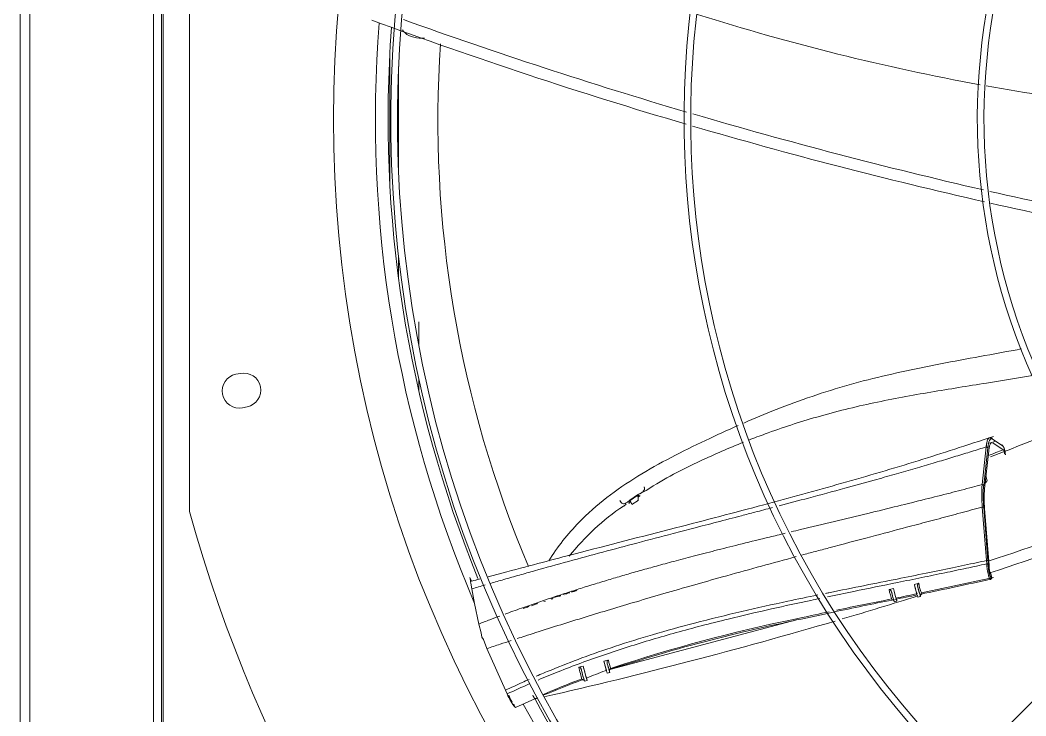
# Model space of a CAD drawing. Header units: millimetres. Extents: x 113490 to 142599, y -20467 to 115.
# Drawn here: x 122364.2 to 122741.5, y -11583.8 to -11322.9 of the extents above; entities that cross this region are included whole.
import ezdxf

# ---------------------------------------------------------------- set-up
doc = ezdxf.new("R2010")
doc.units = ezdxf.units.MM
doc.layers.add('DV3_0', color=7, linetype='Continuous')

msp = doc.modelspace()

# ---------------------------------------------------------------- linework, layer by layer
at = {"layer": 'DV3_0', "color": 7, "linetype": 'Continuous', "lineweight": 15}
for p, q in [((122364.24, -11939.49), (122364.24, -9709.49)), ((122414.24, -11847.85), (122414.24, -9857.26)), ((122417.24, -11847.85), (122417.24, -9857.26)), ((122427.74, -11212.82), (122427.74, -11507.16)), ((122945.2, -11374.23), (122611.6, -11712.53)), ((122513.75, -11444.84), (122513.75, -11436.07)), ((122446.85, -11455.38), (122445.19, -11455.72)), ((122513.75, -11461.9), (122513.75, -11457.32)), ((122447.68, -11468.27), (122449.35, -11467.94)), ((122730.13, -11480.84), (122727.84, -11481.58)), ((122728.85, -11479.98), (122732.64, -11482.54)), ((122732.97, -11484.07), (122729.04, -11481.39)), ((122732.45, -11482.22), (122732.45, -11482.22)), ((122727.54, -11484.4), (122725.96, -11498.62)), ((122726.98, -11495.66), (122726.49, -11493.83)), ((122595.82, -11500.95), (122592.93, -11502.95)), ((122597.59, -11500.06), (122598.98, -11499.25)), ((122590.6, -11505.13), (122591.57, -11504.37)), ((122592.93, -11502.95), (122593, -11503.09)), ((122593.63, -11504.58), (122596.05, -11503.1)), ((122725.98, -11506.04), (122727.7, -11527.45)), ((122546.72, -11529.82), (122539.81, -11531.64)), ((122728.67, -11531.96), (122728.3, -11530.37)), ((122532.88, -11531.96), (122533.52, -11533.29)), ((122533.33, -11534.02), (122533.62, -11536.21)), ((122533.62, -11533.27), (122533.52, -11533.29)), ((122536.59, -11532.49), (122535.4, -11532.81)), ((122699.66, -11534.53), (122701.28, -11534.08)), ((122702.29, -11537.66), (122729.31, -11531.98)), ((122533.62, -11536.21), (122534.71, -11541.62)), ((122566.13, -11538.88), (122564.47, -11539.42)), ((122566.14, -11538.93), (122564.89, -11539.34)), ((122566.47, -11538.73), (122566.13, -11538.88)), ((122566.41, -11538.81), (122566.14, -11538.93)), ((122566.6, -11538.67), (122566.41, -11538.81)), ((122566.54, -11538.99), (122566.8, -11538.84)), ((122566.8, -11538.84), (122567.04, -11538.61)), ((122567.94, -11538.32), (122568.26, -11538.37)), ((122568.98, -11537.97), (122568.49, -11538.09)), ((122568.94, -11538.08), (122568.58, -11538.16)), ((122569.21, -11537.99), (122568.94, -11538.08)), ((122569.26, -11537.88), (122568.98, -11537.97)), ((122569.55, -11537.85), (122569.21, -11537.99)), ((122569.67, -11537.71), (122569.26, -11537.88)), ((122569.74, -11537.71), (122569.55, -11537.85)), ((122569.85, -11537.57), (122569.74, -11537.71)), ((122570, -11537.82), (122570.24, -11537.59)), ((122570.9, -11537.24), (122571, -11537.35)), ((122571, -11537.35), (122571.32, -11537.4)), ((122571.41, -11537.19), (122571.24, -11537.13)), ((122571.55, -11537.12), (122571.28, -11537.14)), ((122572.05, -11537), (122571.55, -11537.12)), ((122572, -11537.11), (122571.64, -11537.19)), ((122572.28, -11537.03), (122572, -11537.11)), ((122572.32, -11536.91), (122572.05, -11537)), ((122572.61, -11536.88), (122572.28, -11537.03)), ((122572.73, -11536.75), (122572.32, -11536.91)), ((122572.8, -11536.75), (122572.61, -11536.88)), ((122572.99, -11536.59), (122572.73, -11536.75)), ((122690.13, -11536.47), (122690.82, -11536.28)), ((122690.82, -11536.28), (122691.79, -11536.04)), ((122691.8, -11536.09), (122690.82, -11536.28)), ((122691.8, -11536.09), (122691.79, -11536.04)), ((122534.71, -11541.62), (122536.23, -11549.36)), ((122554.89, -11542.83), (122555.14, -11542.63)), ((122556.01, -11542.5), (122557.67, -11541.94)), ((122557.67, -11541.94), (122558.01, -11541.79)), ((122558.01, -11541.79), (122558.25, -11541.59)), ((122560.65, -11540.95), (122561.27, -11540.74)), ((122563.91, -11539.6), (122563.29, -11539.8)), ((122563.36, -11540.06), (122563.98, -11539.86)), ((122563.98, -11539.86), (122563.85, -11539.4)), ((122692.09, -11541.02), (122693.06, -11540.78)), ((122700.93, -11539.26), (122701.9, -11539.01)), ((122552.89, -11543.55), (122554.55, -11542.99)), ((122554.55, -11542.99), (122554.89, -11542.83)), ((122536.23, -11549.36), (122537.13, -11552.7)), ((122655.48, -11547.85), (122585.36, -11566.45)), ((122654.26, -11547.66), (122656.99, -11547.07)), ((122537.13, -11552.7), (122537.46, -11554.25)), ((122537.46, -11554.25), (122537.97, -11555.15)), ((122537.97, -11555.15), (122539.34, -11558.58)), ((122539.34, -11558.58), (122546.31, -11574.2)), ((122573.79, -11565.51), (122575.44, -11565.14)), ((122583.21, -11563.27), (122584.74, -11562.88)), ((122583.21, -11563.27), (122584.86, -11562.89)), ((122583.63, -11566.88), (122584.09, -11566.73)), ((122584.16, -11566.74), (122583.63, -11566.88)), ((122584.44, -11567.8), (122585.41, -11567.56)), ((122584.45, -11567.77), (122585.41, -11567.53)), ((122585.41, -11567.53), (122585.32, -11567.17)), ((122585.42, -11566.2), (122586.82, -11565.7)), ((122573.99, -11570.31), (122574.65, -11570.08)), ((122575.91, -11570.73), (122575.89, -11570.64)), ((122575.91, -11570.76), (122576.88, -11570.52)), ((122576.87, -11570.39), (122576.66, -11569.6)), ((122546.31, -11574.2), (122546.91, -11575.57)), ((122550.01, -11580.72), (122557.28, -11577.43)), ((122558.24, -11577.1), (122558.18, -11577.02))]:
    msp.add_line(p, q, dxfattribs=at)
at = {"layer": 'DV3_0', "color": 7, "linetype": 'Continuous', "lineweight": 20}
for p, q in [((122367.84, -11939.49), (122367.84, -9709.49)), ((122417.84, -11862.07), (122417.84, -9845.59)), ((122502.84, -11383.52), (122502.84, -11336.47)), ((122506.16, -11379.64), (122506.16, -11340.34)), ((122506.16, -11419.76), (122506.16, -11411.56)), ((122725.02, -11497.11), (122726.58, -11482.96)), ((122725.62, -11497.45), (122727.19, -11483.28)), ((122595.9, -11501.09), (122593, -11503.09)), ((122726.71, -11525.54), (122725.11, -11505.5)), ((122727.24, -11525.65), (122725.64, -11505.61)), ((122726.75, -11526.8), (122726.71, -11525.54)), ((122728.67, -11532), (122728.34, -11530.58))]:
    msp.add_line(p, q, dxfattribs=at)
at = {"layer": 'DV3_0', "color": 7, "linetype": 'Continuous', "lineweight": 15}
for centre, radius, start, end in [((122959.24, -11359.99), 477.5, 136.9802, 223.0198), ((122959.24, -11359.99), 456, 136.2282, 225.3442), ((122959.24, -11359.99), 453.5, 135.9912, 225.5589), ((122959.24, -11359.99), 343.5, 135.6595, 225.6229), ((122959.24, -11359.99), 346, 136.506, 225.3203), ((124059.25, -9969.73), 1840.9, 220.96503, 227.76772), ((122959.24, -11359.99), 236, 136.9648, 225.2631), ((122959.24, -11359.99), 233.5, 136.5342, 225.7814), ((123133, -9595.72), 1840.9, 249.75902, 253.62673), ((123157.03, -9514.29), 1921.39, 250.25788, 253.58726), ((122881.5, -10489.2), 872.25, 252.43948, 259.62023), ((122959.24, -11359.99), 457, 175.6931, 202.1465), ((122881.5, -10489.2), 872.25, 259.76861, 265.86893), ((123157.03, -9514.29), 1921.39, 253.66402, 257.02308), ((123133, -9595.72), 1840.9, 253.70468, 257.22546), ((123157.03, -9514.29), 1921.39, 257.09501, 260.12283), ((123133, -9595.72), 1840.9, 257.29812, 260.49472), ((122446.43, -11461.99), 6.4, 101.25, 281.25), ((122448.1, -11461.66), 6.4, 281.25, 101.25), ((122423.11, -10669.83), 871.89, 290.47901, 292.33228), ((122387.74, -10566.14), 980.7, 290.2634, 290.61082), ((122585.32, -11507.47), 12.36, 31.0863, 31.8376), ((122765.03, -11502.21), 39.24, 174.7559, 185.6061), ((122959.24, -11359.99), 551.5, 195.4775, 254.5225), ((122638.21, -11577.14), 86.33, 123.4772, 141.9595), ((122128.22, -9701.77), 1919.9, 288.19223, 289.74418), ((122148.8, -9772.02), 1851.09, 288.2319, 289.91843), ((122723.4, -11529.93), 24.19, 190.9795, 199.6375), ((122717.1, -11531.62), 16.01, 188.8273, 200.2081), ((122728.18, -11532.07), 0.5, 330.9289, 12.9262), ((122148.8, -9772.02), 1851.09, 286.43453, 287.35385), ((122715.62, -11531.1), 26.05, 191.8874, 200.9495), ((122714.25, -11531.88), 22.84, 190.619, 201.0388), ((122544.24, -10805.57), 748.94, 281.43776, 282.05045), ((122702.61, -11538.8), 0.682, 100.6555, 179.6082), ((122994.75, -13086.93), 1576.47, 101.10452, 101.8727), ((122691.34, -11541.1), 0.775, 14.577, 74.918), ((122233, -9548.27), 2043.73, 281.93018, 282.32762), ((122994.75, -13086.93), 1576.47, 101.97651, 102.37149), ((122148.8, -9772.02), 1851.09, 282.85376, 286.35055), ((122771.64, -12121.51), 585.73, 101.56002, 108.39319), ((122436.84, -10575.34), 996.79, 282.07121, 282.67051), ((120751.22, -5475.5), 6361.01, 286.762242, 286.955844), ((122636.19, -11550.91), 62.39, 193.1783, 197.4298), ((122644.98, -11548.14), 63.6, 193.7672, 196.9844), ((122584.82, -11562.68), 0.217, 249.4082, 281.2988), ((122630.45, -11553.68), 57.87, 191.8004, 196.6527), ((122624.06, -11554.98), 50.66, 193.4884, 198.1214), ((122920.63, -12438.16), 934.19, 111.14595, 111.60499), ((122586.43, -11566.87), 1.15, 158.6355, 195.001), ((122586.01, -11567.18), 0.98, 106.1831, 132.1162), ((121450.24, -8765.95), 3021.46, 291.55519, 291.85481), ((122626.17, -11716.99), 155.68, 109.5835, 114.9362), ((122562.43, -11569.72), 16.59, 200.6412, 221.5271), ((122557.11, -11572.73), 10.18, 198.7545, 215.5358), ((122959.24, -11359.99), 464.96, 208.158, 208.3412), ((122959.24, -11359.99), 457, 208.4298, 225.4011)]:
    msp.add_arc(centre, radius, start, end, dxfattribs=at)
at = {"layer": 'DV3_0', "color": 7, "linetype": 'Continuous', "lineweight": 20}
for centre, radius, start, end in [((122959.24, -11359.99), 461.75, 175.5375, 203.1631), ((122950.56, -11360.32), 429.63, 176.1966, 202.9452), ((122770.26, -11500.81), 45.39, 175.3182, 185.9265), ((122707.38, -11527.28), 19.93, 0.7189, 4.7029), ((122312.02, -9651.69), 1926.37, 281.67731, 282.47942), ((122724.8, -11529.61), 34.61, 193.3187, 199.0477), ((122312.02, -9651.69), 1926.37, 281.38636, 281.64157), ((122738.95, -11526.44), 39.1, 193.4878, 198.6422), ((122717.1, -11531.62), 16.01, 200.2081, 203.8309), ((123601.95, -16025.12), 4576.28, 101.47805, 101.75882), ((122795.85, -12223.32), 689.87, 102.60617, 105.9473), ((122625.93, -11553.88), 42.73, 194.0223, 198.1249), ((122640.62, -11550.05), 57.22, 192.9705, 196.4331), ((122957.82, -11361.4), 455.08, 208.1401, 208.34), ((122959.24, -11359.99), 461.75, 208.3699, 225.4011)]:
    msp.add_arc(centre, radius, start, end, dxfattribs=at)
for centre, major_axis, ratio, start_param, end_param in [((122730.94, -11496.51), (2.47, -16.6), 0.179754, 3.019318, 3.763452), ((122728.37, -11480.06), (-0.218, -0.45), 0.976139, 2.165143, 3.931409), ((122726.71, -11483.35), (-0.498, 0.049), 0.805706, 3.450205, 5.061922), ((122732.02, -11477.26), (0.83, -5.36), 0.179908, -0.200081, -0.039458), ((122725.13, -11497.52), (-0.496, 0.063), 0.833159, 3.472934, 5.046604), ((122726.76, -11525.72), (-0.498, -0.04), 0.37387, 3.336805, 4.768335), ((122726.82, -11527.11), (-0.5, -0.005), 0.617283, 3.372309, 4.844377), ((122728.18, -11532.07), (-0.437, 0.243), 0.958352, 3.141576, 3.823082), ((122728.18, -11532.07), (-0.487, -0.112), 0.366919, 2.946969, 3.140847), ((122691.44, -11541.03), (0.698, 0.05), 0.984426, 1.359553, 1.70257)]:
    msp.add_ellipse(centre, major_axis=major_axis, ratio=ratio, start_param=start_param, end_param=end_param, dxfattribs=at)
at = {"layer": 'DV3_0', "color": 7, "linetype": 'Continuous', "lineweight": 15}
for centre, major_axis, ratio, start_param, end_param in [((122732.16, -11482.62), (-0.319, -0.385), 0.964026, 2.39814, 4.055708), ((121447.16, -12010.67), (1052.8, 567.59), 0.529579, -0.151955, -0.148725), ((122700.19, -11536.35), (-0.74, 2.91), 0.031385, 0.886622, 3.141596), ((122728.18, -11532.07), (-0.437, 0.243), 0.958352, 2.27676, 3.141576), ((122691.36, -11538.12), (-0.74, 2.91), 0.031385, 1.377637, 3.141593), ((122692.32, -11537.87), (-0.74, 2.91), 0.031385, 0.880663, 3.86689), ((122701.16, -11536.11), (-0.74, 2.91), 0.031385, 1.37262, 3.36681), ((122576.07, -11567.32), (-0.81, 3.2), 0.031385, 0.813261, 3.41258), ((122583.7, -11564.89), (-0.74, 2.91), 0.031385, 0.97146, 3.141593), ((122584.67, -11564.65), (-0.74, 2.91), 0.031385, 1.418641, 3.277547), ((122575.1, -11567.56), (-0.81, 3.2), 0.031385, 1.319686, 3.141593)]:
    msp.add_ellipse(centre, major_axis=major_axis, ratio=ratio, start_param=start_param, end_param=end_param, dxfattribs=at)
for points, knots in [([(122515.85, -11329.71), (122515.21, -11329.76), (122514.57, -11329.76), (122512.5, -11329.61), (122511.14, -11329.26), (122508.94, -11328.17), (122508.1, -11327.42), (122507.71, -11326.59)], [0.3920382, 0.3920382, 0.3920382, 0.3920382, 0.5, 0.5, 0.75, 0.75, 1, 1, 1, 1]), ([(122739.81, -11446.21), (122737.72, -11446.6), (122735.64, -11446.98), (122723.59, -11449.17), (122713.71, -11450.94), (122694.18, -11454.88), (122684.56, -11457.04), (122665.8, -11462.32), (122656.68, -11465.47), (122643.67, -11470.59), (122639.63, -11472.26), (122635.63, -11474)], [0.0988758, 0.0988758, 0.0988758, 0.0988758, 0.125, 0.125, 0.25, 0.25, 0.375, 0.375, 0.5, 0.5, 0.5569003, 0.5569003, 0.5569003, 0.5569003]), ([(122637.56, -11480.41), (122639.58, -11479.62), (122647.98, -11476.44), (122663.51, -11471.34), (122684.31, -11466.23), (122705.65, -11462.37), (122725.6, -11459.2), (122738.74, -11457.07), (122744.58, -11456.01)], [0.2428611, 0.2428611, 0.2428611, 0.2428611, 0.2795611, 0.3948142, 0.5195556, 0.6421753, 0.7617357, 0.8637565, 0.8637565, 0.8637565, 0.8637565]), ([(122633.59, -11474.9), (122629.48, -11476.71), (122625.4, -11478.58), (122612.63, -11484.63), (122603.98, -11488.98), (122587.82, -11498.96), (122580.3, -11504.6), (122569.6, -11515.6), (122565.8, -11520.37), (122562.54, -11525.66)], [0.5665409, 0.5665409, 0.5665409, 0.5665409, 0.625, 0.625, 0.75, 0.75, 0.875, 0.875, 0.9567536, 0.9567536, 0.9567536, 0.9567536]), ([(122729.28, -11479.01), (122718.96, -11482.42), (122701.49, -11488.17), (122672.17, -11496.76), (122641.92, -11505.04), (122608.71, -11513.7), (122575.78, -11522.09), (122556.15, -11527.31), (122546.72, -11529.82)], [0, 0, 0, 0, 0.15645, 0.313934, 0.474258, 0.65466, 0.859412, 1, 1, 1, 1]), ([(122598.98, -11499.25), (122602.72, -11496.96), (122608.86, -11493.23), (122618.65, -11488.5), (122627.4, -11484.55), (122632.81, -11482.3), (122635.56, -11481.2)], [0, 0, 0, 0, 0.0674341, 0.1313492, 0.1805317, 0.2307038, 0.2307038, 0.2307038, 0.2307038]), ([(122728.58, -11481.36), (122728.56, -11481.37), (122728.47, -11481.41), (122728.3, -11481.55), (122728.1, -11481.86), (122727.92, -11482.31), (122727.79, -11482.75), (122727.71, -11483.16), (122727.65, -11483.47), (122727.59, -11483.89), (122727.56, -11484.22), (122727.54, -11484.4)], [0.2206589, 0.2206589, 0.2206589, 0.2206589, 0.2457421, 0.3663177, 0.4945423, 0.6134411, 0.7461812, 0.7911285, 0.8485935, 0.918337, 1, 1, 1, 1]), ([(122727.7, -11479.55), (122727.72, -11479.54), (122727.8, -11479.51), (122727.92, -11479.5), (122728.06, -11479.52), (122728.16, -11479.57), (122728.21, -11479.59)], [0.7789943, 0.7789943, 0.7789943, 0.7789943, 0.8174029, 0.8795263, 0.9404048, 1, 1, 1, 1]), ([(122732.81, -11482.62), (122732.83, -11482.63), (122732.88, -11482.64), (122732.95, -11482.7), (122733.02, -11482.8), (122733.08, -11482.92), (122733.15, -11483.06), (122733.21, -11483.2), (122733.26, -11483.35), (122733.3, -11483.5), (122733.35, -11483.64), (122733.39, -11483.78), (122733.43, -11483.94), (122733.47, -11484.13), (122733.52, -11484.34), (122733.57, -11484.59), (122733.61, -11484.85), (122733.66, -11485.12), (122733.7, -11485.38), (122733.73, -11485.66), (122733.75, -11485.84), (122733.76, -11485.94)], [0, 0, 0, 0, 0.070656, 0.138985, 0.205034, 0.267514, 0.324952, 0.376491, 0.422024, 0.462559, 0.49991, 0.536192, 0.5739, 0.615856, 0.664062, 0.718193, 0.775155, 0.831278, 0.884322, 0.938551, 1, 1, 1, 1]), ([(122733.45, -11485.52), (122733.44, -11485.47), (122733.43, -11485.37), (122733.41, -11485.23), (122733.39, -11485.08), (122733.37, -11484.95), (122733.34, -11484.77), (122733.29, -11484.57), (122733.23, -11484.35), (122733.18, -11484.22), (122733.13, -11484.13), (122733.1, -11484.08), (122733.06, -11484.05), (122733.03, -11484.03), (122733, -11484.04), (122732.98, -11484.06), (122732.97, -11484.07)], [0, 0, 0, 0, 0.061484, 0.120759, 0.17791, 0.233099, 0.286578, 0.387652, 0.494958, 0.599985, 0.656741, 0.717347, 0.789284, 0.851454, 0.928238, 1, 1, 1, 1]), ([(122726.96, -11495.58), (122726.98, -11495.67), (122726.9, -11495.83), (122726.62, -11496.03), (122726.43, -11496.1), (122726.32, -11496.14)], [0.5009267, 0.5009267, 0.5009267, 0.5009267, 0.7479007, 0.8535179, 1, 1, 1, 1]), ([(122726.34, -11496.1), (122726.37, -11496.09), (122726.44, -11496.07), (122726.53, -11496.07), (122726.58, -11496.09), (122726.61, -11496.11), (122726.62, -11496.13), (122726.63, -11496.16), (122726.61, -11496.19), (122726.58, -11496.24), (122726.5, -11496.29), (122726.43, -11496.32), (122726.4, -11496.33)], [0, 0, 0, 0, 0.124634, 0.249634, 0.374563, 0.424786, 0.500012, 0.562745, 0.625486, 0.750415, 0.875412, 1, 1, 1, 1]), ([(122595.9, -11501.09), (122595.91, -11501.16), (122595.93, -11501.31), (122595.96, -11501.52), (122595.98, -11501.73), (122596, -11501.92), (122596.02, -11502.11), (122596.03, -11502.29), (122596.03, -11502.46), (122596.03, -11502.61), (122596.02, -11502.75), (122596, -11502.88), (122595.98, -11502.99), (122595.95, -11503.08), (122595.91, -11503.16), (122595.86, -11503.22), (122595.82, -11503.24), (122595.8, -11503.25)], [0, 0, 0, 0, 0.0319985, 0.0644103, 0.0972083, 0.1303695, 0.1638756, 0.1977141, 0.2318782, 0.2663682, 0.3011914, 0.3363627, 0.3719057, 0.4078521, 0.444243, 0.4811279, 0.5185658, 0.5185658, 0.5185658, 0.5185658]), ([(122598.28, -11497.89), (122598.3, -11497.94), (122598.32, -11498.03), (122598.35, -11498.16), (122598.38, -11498.29), (122598.39, -11498.41), (122598.39, -11498.53), (122598.39, -11498.64), (122598.38, -11498.8), (122598.33, -11499.01), (122598.19, -11499.3), (122597.94, -11499.63), (122597.53, -11499.99), (122597.11, -11500.26), (122596.74, -11500.46), (122596.48, -11500.59), (122596.27, -11500.69), (122596.11, -11500.77), (122596.03, -11500.81), (122595.96, -11500.85), (122595.88, -11500.9), (122595.84, -11500.93), (122595.82, -11500.95)], [0, 0, 0, 0, 0.032328, 0.063073, 0.092245, 0.119888, 0.146068, 0.170876, 0.194414, 0.256978, 0.319523, 0.419318, 0.545451, 0.702088, 0.765789, 0.831971, 0.904287, 0.924636, 0.944337, 0.963782, 0.98257, 1, 1, 1, 1]), ([(122596.51, -11501.17), (122596.55, -11501.21), (122596.61, -11501.29), (122596.65, -11501.41), (122596.6, -11501.44), (122596.46, -11501.37), (122596.32, -11501.27), (122596.17, -11501.15), (122596.05, -11501.07), (122595.98, -11501.05), (122595.93, -11501.06), (122595.91, -11501.08), (122595.9, -11501.09)], [0, 0, 0, 0, 0.126378, 0.21914, 0.466092, 0.602057, 0.745168, 0.891066, 0.957479, 0.981985, 0.99081, 1, 1, 1, 1]), ([(122596.51, -11501.17), (122596.51, -11501.2), (122596.5, -11501.26), (122596.48, -11501.34), (122596.46, -11501.4), (122596.43, -11501.46), (122596.4, -11501.51), (122596.37, -11501.55), (122596.33, -11501.58), (122596.29, -11501.6), (122596.25, -11501.61), (122596.2, -11501.62), (122596.15, -11501.61), (122596.1, -11501.6), (122596.04, -11501.57), (122595.99, -11501.55), (122595.96, -11501.53)], [0, 0, 0, 0, 0.0396478, 0.0788683, 0.1176969, 0.1561688, 0.1943187, 0.232181, 0.2697894, 0.3071769, 0.3443762, 0.3814187, 0.4183352, 0.4551558, 0.4919094, 0.5415641, 0.5415641, 0.5415641, 0.5415641]), ([(122592.93, -11502.95), (122592.87, -11502.99), (122592.72, -11503.1), (122592.42, -11503.34), (122592.05, -11503.65), (122591.51, -11504.01), (122590.9, -11504.31), (122590.19, -11504.26), (122589.57, -11503.79), (122589.35, -11503.3), (122589.22, -11503)], [0, 0, 0, 0, 0.04318, 0.110156, 0.237581, 0.354066, 0.528948, 0.673893, 0.807982, 1, 1, 1, 1]), ([(122593, -11503.09), (122592.99, -11503.1), (122592.96, -11503.14), (122592.95, -11503.19), (122592.93, -11503.27), (122592.92, -11503.36), (122592.9, -11503.49), (122592.88, -11503.67), (122592.82, -11503.85), (122592.73, -11504.02), (122592.57, -11504.1), (122592.48, -11503.94), (122592.44, -11503.87)], [0, 0, 0, 0, 0.012152, 0.036167, 0.072819, 0.121928, 0.182541, 0.276734, 0.444448, 0.565014, 0.79299, 1, 1, 1, 1]), ([(122592.44, -11503.87), (122592.44, -11503.87), (122592.45, -11503.89), (122592.47, -11503.92), (122592.49, -11503.94), (122592.51, -11503.97), (122592.52, -11503.99), (122592.53, -11503.99)], [0, 0, 0, 0, 0.0162808, 0.0362064, 0.0597339, 0.0868175, 0.1174109, 0.1174109, 0.1174109, 0.1174109]), ([(122593, -11503.09), (122593.02, -11503.15), (122593.08, -11503.27), (122593.16, -11503.43), (122593.23, -11503.58), (122593.3, -11503.72), (122593.36, -11503.84), (122593.42, -11503.96), (122593.48, -11504.07), (122593.53, -11504.16), (122593.57, -11504.24), (122593.61, -11504.31), (122593.65, -11504.37), (122593.68, -11504.42), (122593.71, -11504.45), (122593.73, -11504.48), (122593.75, -11504.49), (122593.76, -11504.49), (122593.77, -11504.49), (122593.77, -11504.49)], [0, 0, 0, 0, 0.0318903, 0.0633931, 0.0945091, 0.1252398, 0.1555879, 0.1855574, 0.2151535, 0.2443828, 0.2732533, 0.3017752, 0.3299622, 0.3578293, 0.3853906, 0.4126604, 0.4396522, 0.4663794, 0.4748855, 0.4748855, 0.4748855, 0.4748855]), ([(122727.7, -11527.45), (122727.69, -11527.47), (122727.69, -11527.52), (122727.68, -11527.6), (122727.67, -11527.7), (122727.67, -11527.87), (122727.68, -11528.07), (122727.69, -11528.33), (122727.72, -11528.59), (122727.77, -11528.96), (122727.85, -11529.42), (122727.97, -11529.92), (122728.08, -11530.24), (122728.17, -11530.43), (122728.22, -11530.51), (122728.26, -11530.55), (122728.29, -11530.57), (122728.32, -11530.58), (122728.34, -11530.58), (122728.34, -11530.58)], [0, 0, 0, 0, 0.024695, 0.053782, 0.087879, 0.127694, 0.203988, 0.253847, 0.318526, 0.37839, 0.501334, 0.62403, 0.747508, 0.806312, 0.8729, 0.899948, 0.936287, 0.974327, 1, 1, 1, 1]), ([(122728.34, -11530.58), (122728.35, -11530.57), (122728.35, -11530.57), (122728.35, -11530.57), (122728.33, -11530.56), (122728.3, -11530.55), (122728.23, -11530.54), (122728.15, -11530.53), (122728.05, -11530.54), (122727.95, -11530.55), (122727.88, -11530.56), (122727.84, -11530.57)], [0, 0, 0, 0, 0.087092, 0.172213, 0.257026, 0.380631, 0.50268, 0.627614, 0.750237, 0.875771, 1, 1, 1, 1]), ([(122700.93, -11535.56), (122700.91, -11535.51), (122700.89, -11535.41), (122700.86, -11535.26), (122700.85, -11535.13), (122700.83, -11535), (122700.83, -11534.83), (122700.84, -11534.65), (122700.9, -11534.45), (122700.97, -11534.3), (122701.07, -11534.19), (122701.17, -11534.12), (122701.24, -11534.09), (122701.28, -11534.08)], [0, 0, 0, 0, 0.088851, 0.173568, 0.254282, 0.331144, 0.404329, 0.55088, 0.680167, 0.780153, 0.868435, 0.936175, 1, 1, 1, 1]), ([(122728.29, -11532.55), (122728.28, -11532.56), (122728.27, -11532.59), (122728.24, -11532.62), (122728.22, -11532.64), (122728.2, -11532.66), (122728.17, -11532.67), (122728.15, -11532.67), (122728.1, -11532.65), (122728.02, -11532.6), (122727.94, -11532.49), (122727.91, -11532.42)], [0, 0, 0, 0, 0.0206902, 0.0405381, 0.0595432, 0.0777058, 0.0950265, 0.1115061, 0.1271451, 0.1930185, 0.2534069, 0.2534069, 0.2534069, 0.2534069]), ([(122690.13, -11536.47), (122690.15, -11536.46), (122690.19, -11536.45), (122690.25, -11536.45), (122690.3, -11536.45), (122690.39, -11536.46), (122690.51, -11536.5), (122690.64, -11536.6), (122690.78, -11536.74), (122690.89, -11536.92), (122690.98, -11537.12), (122691.06, -11537.34), (122691.1, -11537.5), (122691.12, -11537.58)], [0, 0, 0, 0, 0.032379, 0.064877, 0.098196, 0.132989, 0.220633, 0.319533, 0.44843, 0.594641, 0.718998, 0.853852, 1, 1, 1, 1]), ([(122702.48, -11538.08), (122702.46, -11538.08), (122702.42, -11538.09), (122702.35, -11538.12), (122702.2, -11538.2), (122702.07, -11538.35), (122701.98, -11538.52), (122701.93, -11538.66), (122701.91, -11538.77), (122701.9, -11538.87), (122701.9, -11538.91), (122701.9, -11538.94)], [0, 0, 0, 0, 0.0308, 0.062191, 0.13033, 0.312414, 0.440895, 0.587725, 0.713605, 0.850761, 1, 1, 1, 1]), ([(122584.47, -11564.23), (122584.46, -11564.18), (122584.43, -11564.08), (122584.41, -11563.94), (122584.39, -11563.8), (122584.39, -11563.64), (122584.4, -11563.46), (122584.43, -11563.28), (122584.49, -11563.14), (122584.57, -11563.03), (122584.65, -11562.94), (122584.71, -11562.9), (122584.74, -11562.88)], [0, 0, 0, 0, 0.101988, 0.199112, 0.29162, 0.379801, 0.524136, 0.654838, 0.75935, 0.85428, 0.929517, 1, 1, 1, 1]), ([(122573.79, -11565.51), (122573.81, -11565.51), (122573.85, -11565.5), (122573.91, -11565.5), (122573.97, -11565.51), (122574.06, -11565.53), (122574.17, -11565.58), (122574.31, -11565.69), (122574.44, -11565.85), (122574.55, -11566.05), (122574.65, -11566.28), (122574.73, -11566.52), (122574.78, -11566.7), (122574.8, -11566.79)], [0, 0, 0, 0, 0.029358, 0.059261, 0.090527, 0.123873, 0.209457, 0.309205, 0.438254, 0.585956, 0.712395, 0.850229, 1, 1, 1, 1]), ([(122575, -11570.26), (122575.02, -11570.25), (122575.05, -11570.24), (122575.11, -11570.23), (122575.16, -11570.22), (122575.24, -11570.22), (122575.34, -11570.23), (122575.51, -11570.27), (122575.67, -11570.37), (122575.79, -11570.49), (122575.85, -11570.58), (122575.87, -11570.62), (122575.89, -11570.64)], [0, 0, 0, 0, 0.050319, 0.100915, 0.151856, 0.203202, 0.306476, 0.420612, 0.688125, 0.841016, 0.929395, 1, 1, 1, 1]), ([(122557.28, -11577.43), (122557.31, -11577.42), (122557.38, -11577.39), (122557.47, -11577.36), (122557.56, -11577.32), (122557.68, -11577.28), (122557.82, -11577.23), (122557.97, -11577.19), (122558.1, -11577.15), (122558.19, -11577.13), (122558.23, -11577.11), (122558.24, -11577.1), (122558.24, -11577.1), (122558.24, -11577.1)], [0, 0, 0, 0, 0.062517, 0.125211, 0.188491, 0.252013, 0.379928, 0.50779, 0.633992, 0.757648, 0.879107, 0.939522, 1, 1, 1, 1])]:
    msp.add_open_spline(points, degree=3, knots=knots, dxfattribs=at)
at = {"layer": 'DV3_0', "color": 7, "linetype": 'Continuous', "lineweight": 20}
for points, knots in [([(122726.58, -11482.96), (122726.58, -11482.88), (122726.59, -11482.74), (122726.61, -11482.55), (122726.63, -11482.39), (122726.65, -11482.25), (122726.66, -11482.15), (122726.69, -11481.93), (122726.74, -11481.64), (122726.84, -11481.13), (122726.97, -11480.61), (122727.17, -11480.11), (122727.39, -11479.76), (122727.58, -11479.6), (122727.68, -11479.56), (122727.7, -11479.55)], [0, 0, 0, 0, 0.0298431, 0.0562608, 0.079214, 0.0986714, 0.1146082, 0.1270052, 0.1941541, 0.2536274, 0.3863546, 0.5051986, 0.6334618, 0.7540799, 0.7789943, 0.7789943, 0.7789943, 0.7789943]), ([(122726.58, -11482.96), (122725.67, -11483.24), (122723.84, -11483.82), (122721.05, -11484.69), (122718.17, -11485.59), (122715.2, -11486.49), (122712.15, -11487.42), (122709.01, -11488.36), (122705.78, -11489.32), (122702.46, -11490.3), (122699.05, -11491.29), (122695.55, -11492.3), (122691.96, -11493.32), (122688.29, -11494.37), (122682.13, -11496.09), (122672.69, -11498.7), (122660.81, -11501.91), (122652.61, -11504.08), (122648.92, -11505.06)], [0, 0, 0, 0, 0.014183, 0.0288022, 0.0438596, 0.0593574, 0.0752979, 0.0916834, 0.108516, 0.1257975, 0.14353, 0.1617153, 0.1803553, 0.199452, 0.2190068, 0.2761651, 0.3462044, 0.4033553, 0.4033553, 0.4033553, 0.4033553]), ([(122725.02, -11497.11), (122723.82, -11497.43), (122719.82, -11498.49), (122712.72, -11500.33), (122703.39, -11502.68), (122693.1, -11505.23), (122681.76, -11507.99), (122669.58, -11510.92), (122660.01, -11513.22), (122654.6, -11514.52), (122653.45, -11514.8)], [0, 0, 0, 0, 0.0191542, 0.0640617, 0.113509, 0.1678338, 0.2276236, 0.293451, 0.3607122, 0.3789398, 0.3789398, 0.3789398, 0.3789398]), ([(122725.64, -11505.61), (122725.61, -11505.25), (122725.56, -11504.53), (122725.5, -11503.49), (122725.46, -11502.49), (122725.43, -11501.53), (122725.43, -11500.61), (122725.45, -11499.74), (122725.48, -11498.92), (122725.54, -11498.14), (122725.59, -11497.67), (122725.62, -11497.45)], [0, 0, 0, 0, 0.109418, 0.218488, 0.328111, 0.438, 0.54803, 0.65855, 0.771091, 0.885182, 1, 1, 1, 1]), ([(122646.44, -11505.71), (122644.24, -11506.29), (122640.35, -11507.31), (122633.36, -11509.13), (122625.7, -11511.12), (122617.17, -11513.34), (122607.21, -11515.94), (122595.84, -11518.92), (122582.75, -11522.4), (122569.94, -11525.87), (122559.51, -11528.76), (122551.46, -11531.04), (122545.96, -11532.61), (122542.35, -11533.66), (122540.68, -11534.14)], [0.4161929, 0.4161929, 0.4161929, 0.4161929, 0.4501907, 0.4764166, 0.5245765, 0.5686568, 0.6086149, 0.6787752, 0.7448018, 0.8115932, 0.8776529, 0.9069317, 0.9370804, 0.9632634, 0.9632634, 0.9632634, 0.9632634]), ([(122725.11, -11505.5), (122723.76, -11505.87), (122721.05, -11506.6), (122717, -11507.7), (122712.94, -11508.78), (122708.88, -11509.87), (122704.82, -11510.95), (122700.76, -11512.02), (122693.6, -11513.92), (122682.52, -11516.84), (122671.11, -11519.87), (122662.48, -11522.17), (122659.13, -11523.07), (122657.47, -11523.52)], [0, 0, 0, 0, 0.0217234, 0.0434514, 0.0651837, 0.0869197, 0.1086594, 0.1304026, 0.1521493, 0.2236007, 0.3082973, 0.3353966, 0.3621618, 0.3621618, 0.3621618, 0.3621618]), ([(122651.12, -11515.36), (122649.17, -11515.83), (122643.8, -11517.13), (122635.37, -11519.2), (122626.15, -11521.51), (122617.89, -11523.63), (122610.51, -11525.57), (122603.9, -11527.36), (122597.91, -11529.02), (122592.3, -11530.61), (122586.82, -11532.21), (122581.35, -11533.86), (122575.85, -11535.55), (122570.39, -11537.29), (122564.95, -11539.06), (122559.43, -11540.92), (122553.6, -11542.94), (122549.13, -11544.54), (122546.58, -11545.47), (122546.13, -11545.64)], [0.3911704, 0.3911704, 0.3911704, 0.3911704, 0.4219505, 0.4760424, 0.5241516, 0.5674854, 0.6062973, 0.6407511, 0.6718307, 0.7009715, 0.72961, 0.7586398, 0.7878647, 0.8169556, 0.8456389, 0.874599, 0.9053004, 0.9392274, 0.9465458, 0.9465458, 0.9465458, 0.9465458]), ([(122655.33, -11524.1), (122654.76, -11524.25), (122649.86, -11525.58), (122640.62, -11528.09), (122628.33, -11531.5), (122616.68, -11534.8), (122605.93, -11537.89), (122595.57, -11540.93), (122585.71, -11543.87), (122576.26, -11546.74), (122566.94, -11549.63), (122559.4, -11552.01), (122553.96, -11553.76), (122551.63, -11554.51), (122550.7, -11554.82)], [0.3735983, 0.3735983, 0.3735983, 0.3735983, 0.3827721, 0.4523653, 0.5223247, 0.580713, 0.6402671, 0.6958477, 0.7484166, 0.7999318, 0.8492257, 0.8999629, 0.9226776, 0.9379893, 0.9379893, 0.9379893, 0.9379893]), ([(122726.71, -11525.54), (122725.43, -11525.82), (122721.18, -11526.74), (122713.64, -11528.33), (122703.73, -11530.36), (122692.76, -11532.57), (122680.59, -11534.99), (122671.64, -11536.79), (122666.72, -11537.79), (122666.3, -11537.87)], [0, 0, 0, 0, 0.0210593, 0.0696993, 0.1235028, 0.183056, 0.2489584, 0.3224962, 0.3293416, 0.3293416, 0.3293416, 0.3293416]), ([(122726.75, -11526.8), (122724.22, -11527.35), (122718.98, -11528.5), (122710.87, -11530.2), (122702.26, -11531.98), (122690.88, -11534.3), (122679.1, -11536.68), (122670.36, -11538.49), (122667.1, -11539.17)], [0, 0, 0, 0, 0.0417012, 0.0860656, 0.1330959, 0.1827939, 0.2725774, 0.3260678, 0.3260678, 0.3260678, 0.3260678]), ([(122727.91, -11532.42), (122727.87, -11532.35), (122727.78, -11532.19), (122727.66, -11531.87), (122727.53, -11531.48), (122727.36, -11530.89), (122727.16, -11530.04), (122726.99, -11529.1), (122726.89, -11528.35), (122726.83, -11527.86), (122726.79, -11527.46), (122726.77, -11527.12), (122726.76, -11526.91), (122726.75, -11526.8)], [0.2534069, 0.2534069, 0.2534069, 0.2534069, 0.3175249, 0.3785502, 0.4412392, 0.5027172, 0.6254039, 0.7493043, 0.8107487, 0.8740286, 0.9140105, 0.9560016, 1, 1, 1, 1]), ([(122663.38, -11538.47), (122659.63, -11539.24), (122650.12, -11541.23), (122634.71, -11544.64), (122617.77, -11548.77), (122601.97, -11553.13), (122587.87, -11557.5), (122575.19, -11561.92), (122565.32, -11565.76), (122559.66, -11568.15), (122557.82, -11568.94)], [0.3452723, 0.3452723, 0.3452723, 0.3452723, 0.406586, 0.5009576, 0.5981454, 0.6857366, 0.7633916, 0.8342268, 0.9005803, 0.9325562, 0.9325562, 0.9325562, 0.9325562]), ([(122664.2, -11539.77), (122663.07, -11540.01), (122657.02, -11541.29), (122645.54, -11543.79), (122631.85, -11546.97), (122619.91, -11549.97), (122607.36, -11553.34), (122592.25, -11557.81), (122577.52, -11562.83), (122566.31, -11567.12), (122560.98, -11569.31), (122558.5, -11570.36)], [0.3419243, 0.3419243, 0.3419243, 0.3419243, 0.3606127, 0.4412254, 0.5306463, 0.5863802, 0.6389306, 0.739368, 0.8394667, 0.8887403, 0.9320126, 0.9320126, 0.9320126, 0.9320126]), ([(122544.11, -11546.38), (122542.87, -11546.84), (122540.24, -11547.83), (122537.61, -11548.83), (122536.23, -11549.36)], [0.95740736, 0.95740736, 0.95740736, 0.95740736, 0.97745289, 1, 1, 1, 1]), ([(122548.37, -11555.58), (122547.02, -11556.02), (122544.01, -11557.01), (122541, -11558.02), (122539.34, -11558.58)], [0.95067555, 0.95067555, 0.95067555, 0.95067555, 0.97269727, 1, 1, 1, 1]), ([(122555.14, -11570.11), (122554.26, -11570.51), (122551.3, -11571.83), (122548.36, -11573.21), (122546.31, -11574.2)], [0.94812441, 0.94812441, 0.94812441, 0.94812441, 0.96364208, 1, 1, 1, 1])]:
    msp.add_open_spline(points, degree=3, knots=knots, dxfattribs=at)
at = {"layer": 'DV3_0', "color": 7, "linetype": 'Continuous', "lineweight": 15}
msp.add_rational_spline([(122732.15, -11482.23), (122732.47, -11482.11), (122732.76, -11482.28), (122732.81, -11482.62)], [1.21852171348, 0.920082528787, 0.927331319704, 1.24026808623], degree=3, dxfattribs=at)
at = {"layer": 'DV3_0', "color": 7, "linetype": 'Continuous', "lineweight": 20}
msp.add_rational_spline([(122725.11, -11505.5), (122725.37, -11505.47), (122725.58, -11505.52), (122725.64, -11505.61)], [1.11446401249, 0.944538786466, 0.963807843942, 1.17227118492], degree=3, dxfattribs=at)
for points in [[(122728.67, -11532), (122728.65, -11532.03), (122728.61, -11532.08), (122728.55, -11532.11), (122728.48, -11532.1), (122728.41, -11532.05), (122728.33, -11531.96), (122728.25, -11531.83), (122728.17, -11531.67), (122728.08, -11531.47), (122728, -11531.24), (122727.92, -11530.99), (122727.83, -11530.7), (122727.75, -11530.4), (122727.68, -11530.08), (122727.61, -11529.74), (122727.55, -11529.39), (122727.49, -11529.04), (122727.44, -11528.68), (122727.39, -11528.33), (122727.36, -11527.98), (122727.33, -11527.65), (122727.31, -11527.33), (122727.31, -11527.13), (122727.31, -11527.03)], [(122536.59, -11532.48), (122535.6, -11532.74), (122534.61, -11533), (122533.62, -11533.27)], [(122538.67, -11534.73), (122536.99, -11535.22), (122535.31, -11535.72), (122533.62, -11536.21)], [(122555.19, -11571.8), (122552.42, -11573.03), (122549.66, -11574.3), (122546.91, -11575.57)]]:
    msp.add_open_spline(points, degree=3, dxfattribs=at)

doc.saveas('drawing.dxf')
